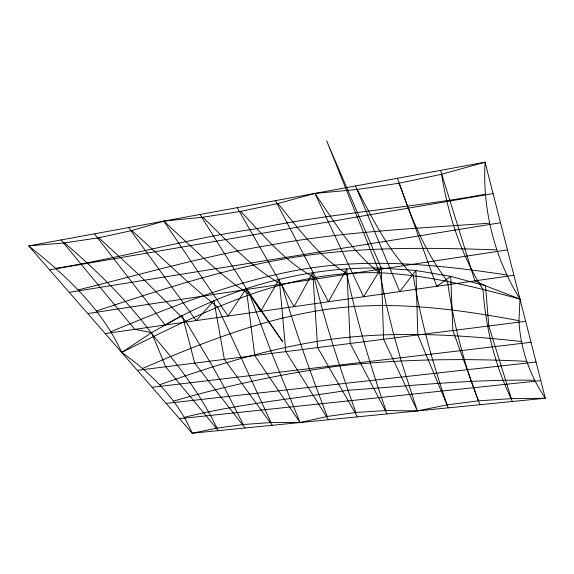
<?xml version="1.0" encoding="UTF-8"?>
<svg xmlns="http://www.w3.org/2000/svg" width="574" height="574" viewBox="0 0 574 574"><rect width="100%" height="100%" fill="white"/><g stroke="black" fill="none" stroke-linecap="round" stroke-linejoin="round"><path stroke-width="0.86" d="M518.968 320.679L519.994 299.054C494.709 258.286 482.397 210.12 485.066 162.212L28.7 245.887L192.182 433.234L545.3 398.227L485.066 162.212L441.542 174.288L399.152 183.206L357.172 189.492L314.932 193.409L277.873 203.54L240.628 211.39L202.78 217.223L163.82 221.119L131.79 230.554L98.785 237.779L64.561 242.91L28.7 245.887C65.687 275.29 101.957 308.647 121.702 352.465C151.206 373.129 177.761 399.748 192.182 433.234L217.015 428.125L243.297 424.495L270.993 422.543L300.051 422.543L327.209 416.466L355.873 412.455L385.943 410.568L417.327 410.912L447.132 404.885L478.443 400.839L511.169 398.65L545.3 398.227C529.737 375.303 520.274 348.411 518.968 320.679C454.4 308.59 388.038 299.858 322.566 309.989C259.893 319.818 200.57 343.396 142.639 368.429M94.423 233.84L165.14 325.02C230.411 287.301 305.741 266.637 381.251 268.036L383.597 339.27L417.327 410.912L401.255 361.06L393.692 334.506L386.453 305.368L379.644 272.786L326.62 140.766L381.251 268.036L363.572 296.729L314.932 193.409C334.283 221.413 351.826 252.18 379.644 272.786C427.436 274.867 473.981 286.763 519.994 299.054L485.504 285.795L474.82 280.873L440.559 170.378M246.268 288.557L228.029 316.059L163.82 221.119L203.698 258.243L220.337 272.887L235.605 285.142L249.755 294.699L282.537 341.53L246.268 288.557L254.727 355.536L300.051 422.543L270.749 350.743L249.755 294.699C205.592 310.505 163.504 331.334 121.702 352.465L151.579 332.655L182.353 315.377L194.686 363.112L245.012 427.996M110.969 331.679C172.523 306.215 234.938 281.145 300.855 269.586C369.182 257.547 438.823 264.736 506.871 274.96M159.78 384.738C215.487 364.827 272.435 347.478 331.162 339.277C394.295 330.904 458.217 334.549 521.292 341.487M96.525 310.921C159.063 290.372 221.851 269.558 286.914 258.515C356.138 246.382 426.669 247.473 496.632 249.891M249.755 294.699C291.413 280.04 335.367 271.452 379.644 272.786M173.57 401.097C227.993 385.298 283.57 373.473 339.729 365.882C401.743 359.116 464.294 358.212 526.573 361.362M78.215 289.877C142.689 273.992 206.59 255.394 272.227 244.696C343.912 231.58 416.817 228.481 489.357 223.2M184.311 417.305C238.131 404.089 293.4 398.786 348.052 390.248C410.166 385.979 472.23 379.055 534.588 380.275M55.764 268.288C123.281 257.704 189.004 238.239 256.721 228.703C332.26 212.854 409.484 208.262 485.331 194.242M49.601 269.845L493.073 193.589M69.253 292.36L500.514 222.748M87.757 313.562L507.452 249.92M105.207 333.566L513.931 275.298M137.308 370.352L525.676 321.34M152.103 387.306L531.029 342.291M166.144 403.393L536.059 362.022M179.49 418.683L540.808 380.634M381.251 268.036L415.935 270.505L450.748 276.359L485.504 285.795L488.811 325.996L512.223 401.506M64.561 242.91C97.257 271.057 128.354 301.415 153.81 336.393C178.134 364.547 200.649 394.575 217.015 428.125M98.785 237.779L138.686 274.537L185.718 321.081L212.811 366.822L224.369 387.493L243.297 424.495M131.79 230.554C160.347 256.104 187.569 283.233 217.668 307.018L270.993 422.543M202.78 217.223C227.785 241.109 251.319 267.685 281.906 284.625C294.562 329.376 310.663 373.035 327.209 416.466M240.628 211.39C263.416 235.046 284.697 261.722 314.186 277.378C325.128 323.262 339.987 368.077 355.873 412.455M61.124 239.946L134.818 329.347L151.579 332.655L165.678 366.772L218.328 430.644M277.873 203.54C298.817 228.502 318.118 256.521 346.718 273.368C356.454 319.991 370.417 365.581 385.943 410.568M128.641 227.569L196.2 320.593L213.944 300.654L224.362 359.367L272.248 425.298M199.989 214.482L260.646 311.402L279.244 279.136L285.809 351.611L328.443 419.723M237.206 207.659L294.089 306.638L312.794 272.499L317.63 347.593L357.437 416.853M357.172 189.492C373.186 219.698 388.483 251.304 413.165 275.563C420.62 319.589 432.416 362.754 447.132 404.885M275.498 200.642L328.385 301.745L346.832 268.754L350.219 343.482L387.055 413.911M511.169 398.65C494.623 364.519 485.704 327.18 482.999 289.432C460.893 254.612 448.122 214.805 441.542 174.288M355.55 185.962L399.683 291.585L415.935 270.505L417.807 334.958L448.265 407.849M399.152 183.206C411.278 217.639 425.047 252.173 447.519 281.317C453.266 322.186 463.483 362.366 478.443 400.839M397.409 178.292L436.749 286.297L450.748 276.359L452.864 330.531L479.886 404.713"/></g></svg>
